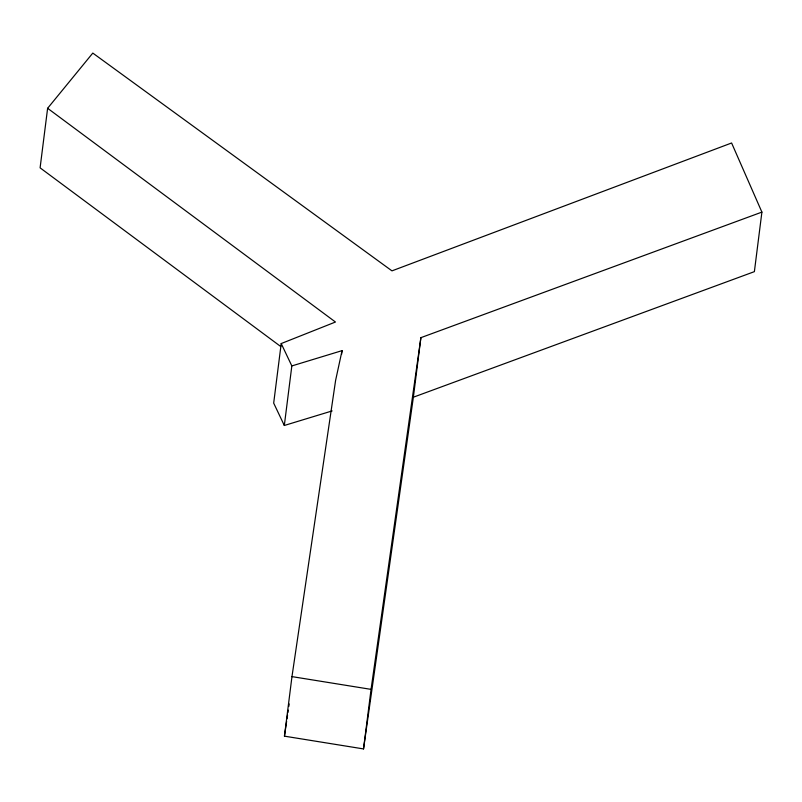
<?xml version="1.0" encoding="UTF-8"?>
<svg xmlns="http://www.w3.org/2000/svg" width="802" height="802" viewBox="0 0 802 802"><rect width="100%" height="100%" fill="white"/><g stroke="black" fill="none" stroke-linecap="round" stroke-linejoin="round"><path stroke-width="1.2" d="M332.138 410.925L284.319 425.481L291.838 365.933L342.053 350.644L335.607 380.399L291.968 676.617L284.449 736.166L363.527 748.918L413.371 397.211L754.381 271.647L761.9 212.109L731.604 142.987L391.967 270.865L92.801 53.082L47.619 108.29L40.1 167.839L280.79 346.564M47.619 108.29L335.457 322.023L281.211 343.557L273.683 403.105L284.319 425.481M341.582 354.374L342.053 350.644M363.527 748.918L371.055 689.369L420.89 337.662L761.9 212.109M413.371 397.211L420.89 337.662M284.449 736.166L286.635 721.289M287.006 718.813L287.547 715.093M287.918 712.617L288.279 710.141M288.83 706.422L289.191 703.935M291.968 676.617L371.055 689.369M281.211 343.557L291.838 365.933"/></g></svg>
